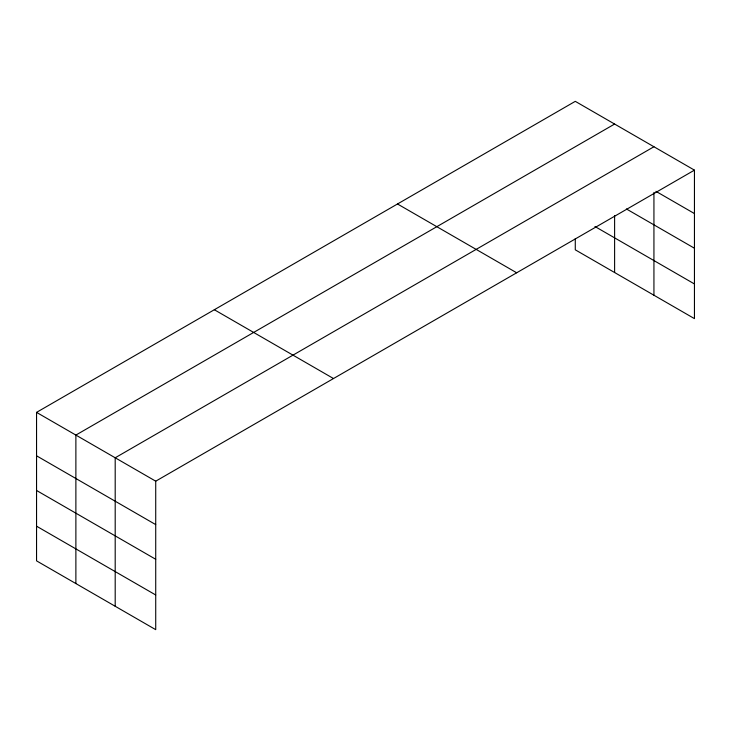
<?xml version="1.0" encoding="UTF-8"?>
<svg xmlns="http://www.w3.org/2000/svg" width="731" height="731" viewBox="0 0 731 731"><rect width="100%" height="100%" fill="white"/><g stroke="black" fill="none" stroke-linecap="round" stroke-linejoin="round"><path stroke-width="1.1" d="M653.934 192.417L653.934 295.233M575.279 238.635L575.279 249.819L694.45 318.625L694.45 170.14L575.279 101.344L36.55 412.375L36.55 560.86L155.721 629.656L155.721 481.181L36.55 412.375M614.607 124.051L75.878 435.082L75.878 583.557M653.934 146.748L115.196 457.789L115.196 606.264M155.721 481.181L694.45 170.14M655.908 191.321L694.45 213.571M626.403 208.956L694.45 248.238M594.943 226.509L694.45 283.957M397.5 203.986L516.671 272.782M214.329 309.734L333.5 378.539M36.55 455.806L155.721 524.611M36.55 490.474L155.721 559.279M36.55 526.192L155.721 594.988M614.607 215.535L614.607 272.526"/></g></svg>
